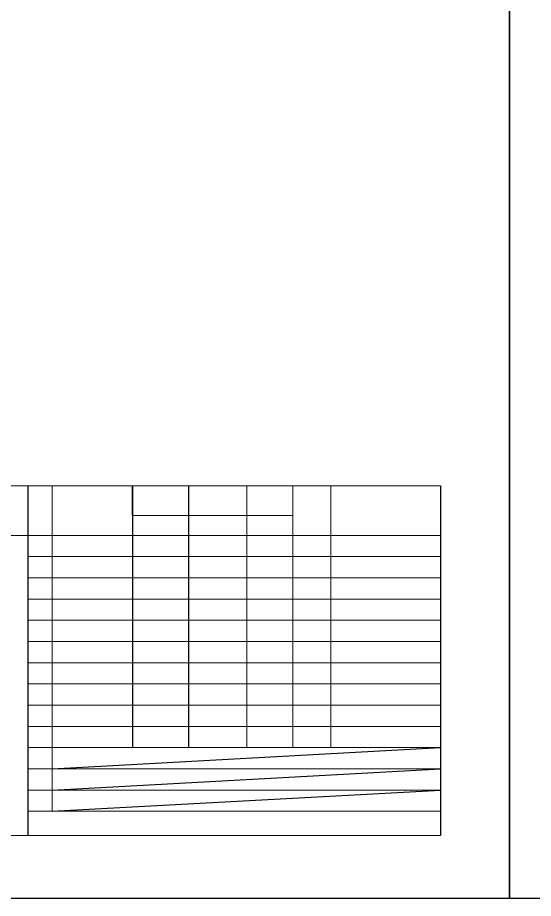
# Model space of a CAD drawing. Extents: x 102162 to 621267, y -39398 to 328893.
# Drawn here: x 433070 to 444230, y 254602 to 273649 of the extents above; entities that cross this region are included whole.
import ezdxf

# ---------------------------------------------------------------- set-up
doc = ezdxf.new("R2010")
doc.units = 0
doc.header["$LTSCALE"] = 1000
doc.header["$MEASUREMENT"] = 0
doc.layers.add('钢架', color=7, linetype='Continuous', lineweight=25)

msp = doc.modelspace()

# ---------------------------------------------------------------- linework, layer by layer
at = {"color": 1}
msp.add_line((433297, 255962), (433297, 263520.5), dxfattribs=at)
for p, q in [((435556.4, 262881.8), (435556.4, 263520.5)), ((435556.4, 263520.5), (435556.4, 257862.1)), ((436764, 263520.5), (436764, 257862.1)), ((436764, 263520.5), (436764, 257862.1)), ((442220.8, 263520.5), (442220.8, 255962)), ((433817.1, 257403.1), (442220.8, 257862.1)), ((433817.1, 256944.1), (442220.8, 257403.1)), ((433817.1, 256485), (442220.8, 256944.1))]:
    msp.add_line(p, q)
for points in [[(414011.7, 275601.7), (443711.7, 275601.7), (443711.7, 254601.7), (414011.7, 254601.7)], [(443711.7, 275601.7), (473411.7, 275601.7), (473411.7, 254601.7), (443711.7, 254601.7)]]:
    msp.add_lwpolyline(points, close=True)
at = {"layer": '钢架', "lineweight": 13}
for p, q in [((432365.3, 263520.5), (442220.8, 263520.5)), ((433817.1, 263520.5), (433817.1, 256485)), ((438032.1, 263520.5), (438032.1, 260616.4)), ((439022.1, 263520.5), (439022.1, 257862.1)), ((439847.4, 263520.5), (439847.4, 257862.1)), ((435556.4, 262881.8), (439022.1, 262881.8)), ((432365.3, 262452.6), (442220.8, 262452.6)), ((433297, 261993.5), (442220.8, 261993.5)), ((433297, 261534.5), (442220.8, 261534.5)), ((433297, 261075.5), (442220.8, 261075.5)), ((433297, 261075.5), (442220.8, 261075.5)), ((433297, 260616.4), (442220.8, 260616.4)), ((438032.1, 260616.4), (438032.1, 260157.4)), ((433297, 260157.4), (442220.8, 260157.4)), ((438032.1, 260157.4), (438032.1, 257862.1)), ((433297, 259698.3), (442220.8, 259698.3)), ((433297, 259239.3), (442220.8, 259239.3)), ((433297, 258780.2), (442220.8, 258780.2)), ((433297, 258321.2), (442220.8, 258321.2)), ((433297, 257862.1), (442220.8, 257862.1)), ((433297, 257862.1), (442220.8, 257862.1)), ((433297, 257862.1), (442220.8, 257862.1)), ((433297, 257862.1), (442220.8, 257862.1)), ((433297, 257403.1), (442220.8, 257403.1)), ((433297, 257403.1), (442220.8, 257403.1)), ((433297, 256944.1), (442220.8, 256944.1)), ((433297, 256485), (442220.8, 256485)), ((432365.3, 255962), (442220.8, 255962))]:
    msp.add_line(p, q, dxfattribs=at)

doc.saveas('drawing.dxf')
